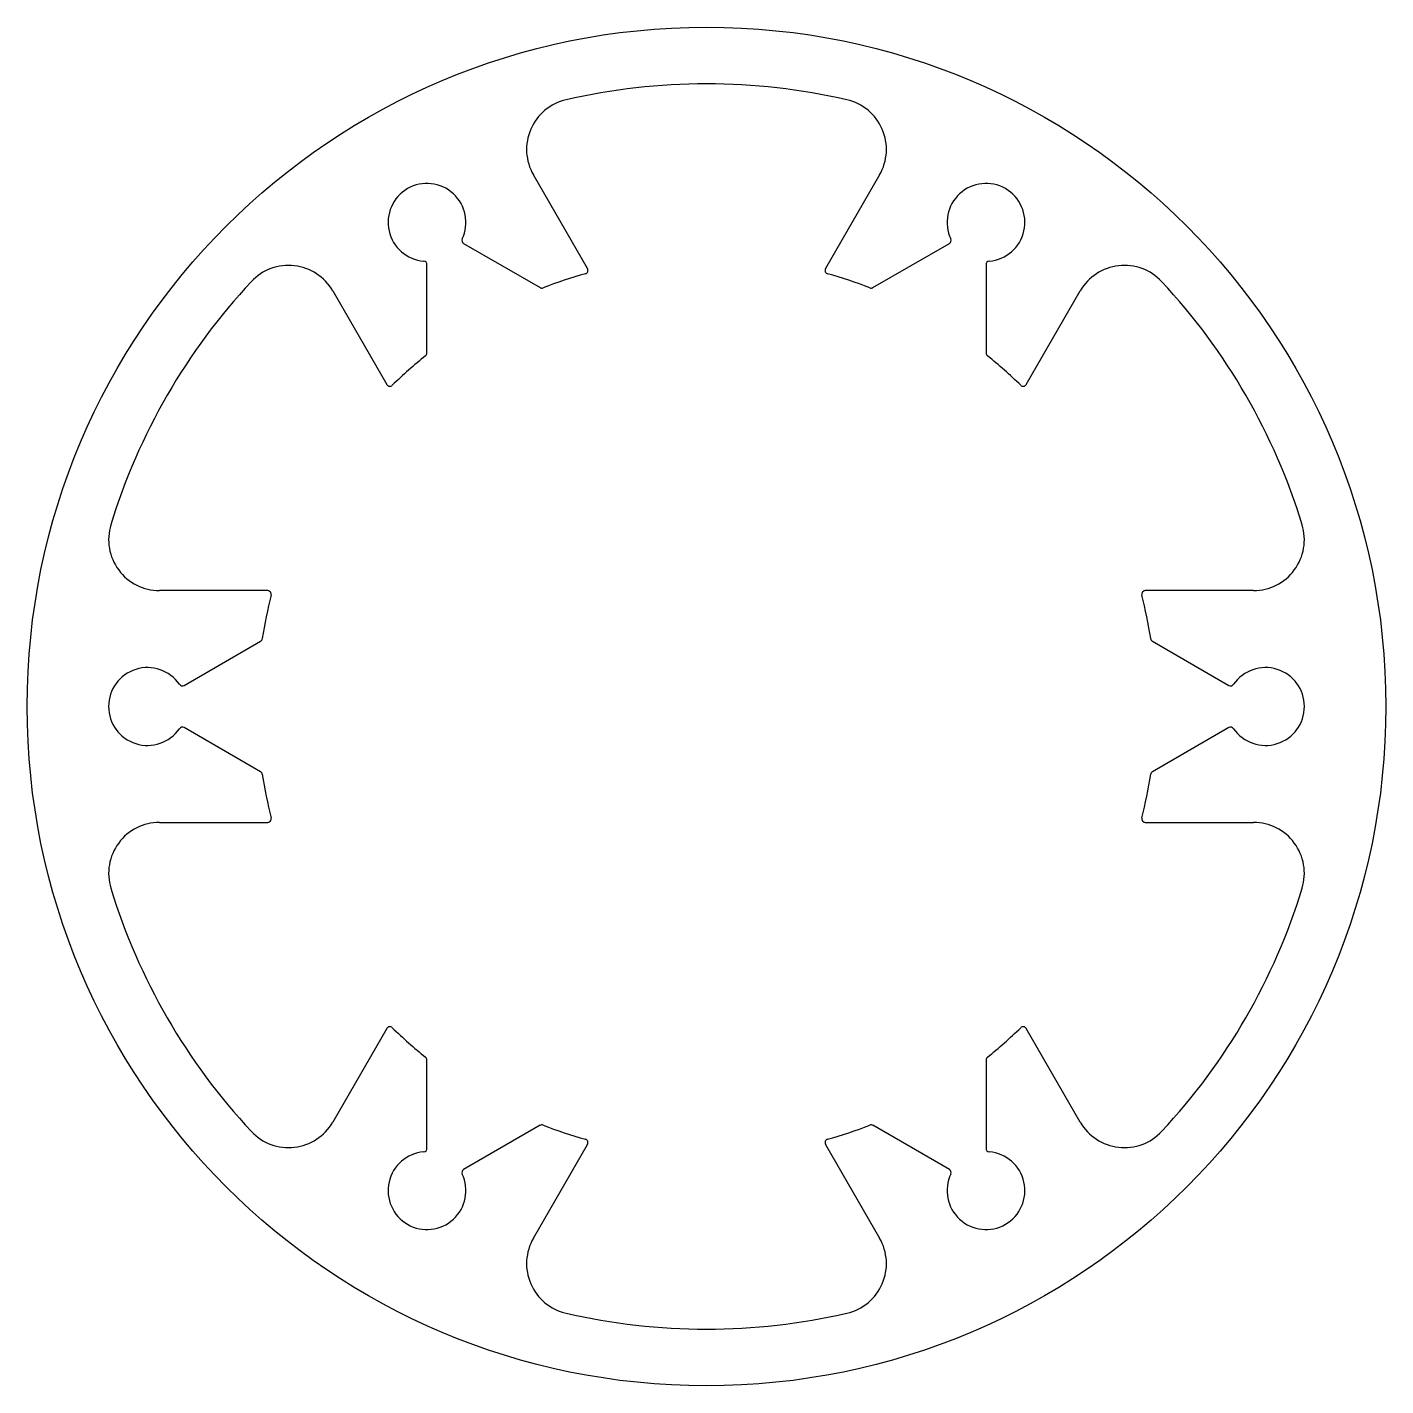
# Model space of a CAD drawing. Extents: x 3.2 to 99.2, y 2.2 to 98.2.
import ezdxf

# ---------------------------------------------------------------- set-up
doc = ezdxf.new("R2010")
doc.units = 0
doc.layers.get('0').update_dxf_attribs({"linetype": 'CONTINUOUS'})

msp = doc.modelspace()

# ---------------------------------------------------------------- linework, layer by layer
for p, q in [((42.764, 81.129), (38.943, 87.747)), ((63.403, 87.747), (59.582, 81.129)), ((34.012, 82.902), (39.415, 79.783)), ((62.931, 79.783), (68.334, 82.902)), ((31.423, 75.169), (31.423, 81.407)), ((70.923, 81.407), (70.923, 75.169)), ((24.761, 79.56), (28.582, 72.941)), ((73.764, 72.941), (77.585, 79.56)), ((20.173, 58.376), (12.531, 58.376)), ((89.815, 58.376), (82.173, 58.376)), ((14.262, 51.683), (19.665, 54.803)), ((82.681, 54.803), (88.084, 51.683)), ((19.665, 45.575), (14.262, 48.694)), ((88.084, 48.694), (82.681, 45.575)), ((12.531, 42.001), (20.173, 42.001)), ((82.173, 42.001), (89.815, 42.001)), ((28.582, 27.436), (24.761, 20.817)), ((77.585, 20.817), (73.764, 27.436)), ((31.423, 18.97), (31.423, 25.209)), ((70.923, 25.209), (70.923, 18.97)), ((39.415, 20.595), (34.012, 17.475)), ((68.334, 17.475), (62.931, 20.595)), ((38.943, 12.63), (42.764, 19.248)), ((59.582, 19.248), (63.403, 12.63))]:
    msp.add_line(p, q)
msp.add_circle((51.173, 50.189), 48)
for centre, radius, start, end in [((51.173, 50.189), 44, 76.96395, 103.03605), ((42.06, 89.547), 3.6, 103.03605, 210), ((60.286, 89.547), 3.6, 330, 76.96395), ((31.423, 84.397), 2.75, 334.78019, 265.21981), ((70.923, 84.397), 2.75, 274.78019, 205.21981), ((34.137, 83.118), 0.25, 154.78019, 240), ((68.209, 83.118), 0.25, 300, 25.21981), ((31.173, 81.407), 0.25, 0, 85.21981), ((71.173, 81.407), 0.25, 94.78019, 180), ((21.644, 77.76), 3.6, 30, 136.96395), ((51.173, 50.189), 31.75, 105.63803, 111.31781), ((42.547, 81.004), 0.25, 285.63803, 30), ((59.799, 81.004), 0.25, 150, 254.36197), ((51.173, 50.189), 31.75, 68.68219, 74.36197), ((80.702, 77.76), 3.6, 43.03605, 150), ((51.173, 50.189), 44, 136.96395, 163.03605), ((39.54, 79.999), 0.25, 240, 291.31781), ((62.806, 79.999), 0.25, 248.68219, 300), ((51.173, 50.189), 44, 16.96395, 43.03605), ((51.173, 50.189), 31.75, 128.68219, 134.36197), ((31.173, 75.169), 0.25, 308.68219, 360), ((71.173, 75.169), 0.25, 180, 231.31781), ((51.173, 50.189), 31.75, 45.63803, 51.31781), ((28.799, 73.066), 0.25, 210, 314.36197), ((73.547, 73.066), 0.25, 225.63803, 330), ((12.531, 61.976), 3.6, 163.03605, 270), ((89.815, 61.976), 3.6, 270, 16.96395), ((51.173, 50.189), 31.75, 165.63803, 171.31781), ((20.173, 58.126), 0.25, 345.63803, 90), ((82.173, 58.126), 0.25, 90, 194.36197), ((51.173, 50.189), 31.75, 8.68219, 14.36197), ((19.54, 55.019), 0.25, 300, 351.31781), ((82.806, 55.019), 0.25, 188.68219, 240), ((11.673, 50.189), 2.75, 34.78019, 325.21981), ((90.673, 50.189), 2.75, 214.78019, 145.21981), ((14.137, 51.9), 0.25, 214.78019, 300), ((88.209, 51.9), 0.25, 240, 325.21981), ((14.137, 48.477), 0.25, 60, 145.21981), ((88.209, 48.477), 0.25, 34.78019, 120), ((19.54, 45.358), 0.25, 8.68219, 60), ((51.173, 50.189), 31.75, 188.68219, 194.36197), ((51.173, 50.189), 31.75, 345.63803, 351.31781), ((82.806, 45.358), 0.25, 120, 171.31781), ((20.173, 42.251), 0.25, 270, 14.36197), ((82.173, 42.251), 0.25, 165.63803, 270), ((12.531, 38.401), 3.6, 90, 196.96395), ((89.815, 38.401), 3.6, 343.03605, 90), ((51.173, 50.189), 44, 196.96395, 223.03605), ((51.173, 50.189), 44, 316.96395, 343.03605), ((28.799, 27.311), 0.25, 45.63803, 150), ((51.173, 50.189), 31.75, 225.63803, 231.31781), ((51.173, 50.189), 31.75, 308.68219, 314.36197), ((73.547, 27.311), 0.25, 30, 134.36197), ((31.173, 25.209), 0.25, 0, 51.31781), ((71.173, 25.209), 0.25, 128.68219, 180), ((21.644, 22.617), 3.6, 223.03605, 330), ((39.54, 20.378), 0.25, 68.68219, 120), ((51.173, 50.189), 31.75, 248.68219, 254.36197), ((51.173, 50.189), 31.75, 285.63803, 291.31781), ((62.806, 20.378), 0.25, 60, 111.31781), ((80.702, 22.617), 3.6, 210, 316.96395), ((42.547, 19.373), 0.25, 330, 74.36197), ((59.799, 19.373), 0.25, 105.63803, 210), ((31.423, 15.981), 2.75, 94.78019, 25.21981), ((31.173, 18.97), 0.25, 274.78019, 0), ((70.923, 15.981), 2.75, 154.78019, 85.21981), ((71.173, 18.97), 0.25, 180, 265.21981), ((34.137, 17.259), 0.25, 120, 205.21981), ((68.209, 17.259), 0.25, 334.78019, 60), ((42.06, 10.83), 3.6, 150, 256.96395), ((60.286, 10.83), 3.6, 283.03605, 30), ((51.173, 50.189), 44, 256.96395, 283.03605)]:
    msp.add_arc(centre, radius, start, end)

doc.saveas('drawing.dxf')
